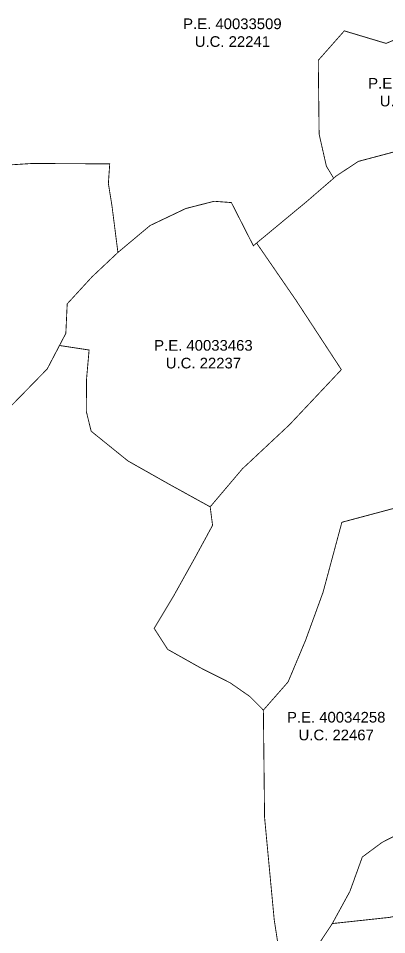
# Model space of a CAD drawing. Header units: metres. Extents: x 561401 to 594056, y 8460144 to 8508504.
# Drawn here: x 586646.1 to 586732.5, y 8501493.3 to 8501708.5 of the extents above; entities that cross this region are included whole.
import ezdxf

# ---------------------------------------------------------------- set-up
doc = ezdxf.new("R2010")
doc.units = ezdxf.units.M
for name, color, linetype in [('1.2. AFECTADOS BASE GRAFICA GORE', 76, 'Continuous'), ('1.2. AFECTADOS BASE GRAFICA SUNARP', 150, 'Continuous'), ('1.2. BASE GRAFICA SUNARP', 150, 'Continuous'), ('1.3 ETIQUETA P.E. Y U.C.', 1, 'Continuous')]:
    doc.layers.add(name, color=color, linetype=linetype)
doc.styles.add('Arial', font='arial.ttf', dxfattribs={"height": 1})

msp = doc.modelspace()

# ---------------------------------------------------------------- linework, layer by layer
at = {"layer": '1.2. AFECTADOS BASE GRAFICA GORE', "color": 64, "linetype": 'Continuous', "lineweight": -3, "const_width": 0.2}
msp.add_lwpolyline([(586719.78, 8501495.94), (586733.11, 8501497.38), (586751.91, 8501501.04), (586770.99, 8501504.99), (586784.57, 8501508.31), (586791.25, 8501514.42), (586798.22, 8501521.32), (586801.7, 8501524.19), (586803.73, 8501526.22), (586806.62, 8501527.36), (586814.42, 8501527.61), (586812.44, 8501535.98), (586809.98, 8501543.2), (586796.85, 8501537.5), (586778.91, 8501530.09), (586761.56, 8501525.26), (586745.66, 8501522.16), (586745.64, 8501522.2), (586731.48, 8501515.01), (586726.83, 8501511.57), (586723.91, 8501503.49), (586719.78, 8501495.94)], close=True, dxfattribs=at)
at = {"layer": '1.2. AFECTADOS BASE GRAFICA SUNARP', "color": 64, "linetype": 'Continuous', "lineweight": -3, "const_width": 0.2}
for points in [[(586632.31, 8501673.3), (586649.37, 8501674.38), (586667.56, 8501674.29), (586667.24, 8501669.68), (586668.08, 8501664.47), (586669.48, 8501653.49), (586677.02, 8501659.81), (586685.42, 8501663.81), (586692.06, 8501665.51), (586696.1, 8501665.2), (586701.26, 8501655.07), (586702.02, 8501655.7), (586713.72, 8501665.4), (586720.1, 8501670.91), (586718.39, 8501673.76), (586716.69, 8501681.27), (586716.49, 8501698.6), (586722.6, 8501705.51), (586732.39, 8501702.57), (586735.87, 8501704)], [(586742.96, 8501679.41), (586725.9, 8501674.87), (586720.69, 8501671.43), (586720.1, 8501670.91), (586713.72, 8501665.4), (586702.02, 8501655.7), (586711.31, 8501642.19), (586721.91, 8501625.98), (586709.72, 8501613.03), (586698.68, 8501602.69), (586691.13, 8501593.77), (586691.13, 8501593.77), (586691.69, 8501589.43), (586687.62, 8501581.94), (586682.65, 8501573.02), (586677.99, 8501565.24), (586681.15, 8501560.31), (586688.92, 8501555.94), (586695.85, 8501552.44), (586700.44, 8501549.24), (586703.61, 8501546.05), (586709.41, 8501552.67), (586713.52, 8501562.47), (586717.61, 8501573.71), (586722.03, 8501590.15), (586737.92, 8501594.4)]]:
    msp.add_lwpolyline(points, dxfattribs=at)
msp.add_lwpolyline([(586708.49, 8501481.63), (586727.49, 8501470.26), (586747.55, 8501462.51), (586757.81, 8501469.53), (586776.1, 8501488.52), (586792.29, 8501490.16), (586818.28, 8501490.32), (586827.81, 8501489.7), (586829.57, 8501494.6), (586828.44, 8501500.38), (586825.27, 8501500.68), (586802.18, 8501504.26), (586784.57, 8501508.31), (586770.99, 8501504.99), (586751.91, 8501501.04), (586733.11, 8501497.38), (586719.78, 8501495.94), (586715.46, 8501489.39), (586708.49, 8501481.63)], close=True, dxfattribs=at)
at = {"layer": '1.2. BASE GRAFICA SUNARP', "color": 64, "linetype": 'Continuous', "lineweight": -3, "const_width": 0.2}
for points in [[(586720.1, 8501670.91), (586720.69, 8501671.43), (586725.9, 8501674.87), (586742.96, 8501679.41), (586755.1, 8501681.08), (586765.51, 8501680.45), (586766.97, 8501683.05), (586764.71, 8501694.32), (586763.58, 8501701.26), (586748.29, 8501705.96), (586738.77, 8501706.87), (586735.87, 8501704), (586732.39, 8501702.57), (586722.6, 8501705.51), (586716.49, 8501698.6), (586716.69, 8501681.27), (586718.39, 8501673.76), (586720.1, 8501670.91)], [(586655.77, 8501631.65), (586662.72, 8501630.59), (586662.11, 8501623.66), (586662.07, 8501616.15), (586663.2, 8501611.53), (586671.83, 8501604.55), (586681.63, 8501599.01), (586691.13, 8501593.77), (586698.68, 8501602.69), (586709.72, 8501613.03), (586721.91, 8501625.98), (586711.31, 8501642.19), (586702.02, 8501655.7), (586701.26, 8501655.07), (586696.1, 8501665.2), (586692.06, 8501665.51), (586685.42, 8501663.81), (586677.02, 8501659.81), (586669.48, 8501653.49), (586663.38, 8501647.74), (586657.58, 8501641.42), (586657.26, 8501634.49), (586655.77, 8501631.65)]]:
    msp.add_lwpolyline(points, close=True, dxfattribs=at)
for points in [[(586644.47, 8501617.51), (586652.89, 8501626.14), (586655.77, 8501631.65), (586657.26, 8501634.49), (586657.58, 8501641.42), (586663.38, 8501647.74), (586669.48, 8501653.49), (586668.08, 8501664.47), (586667.24, 8501669.68), (586667.56, 8501674.29), (586649.37, 8501674.38), (586632.31, 8501673.3)], [(586737.92, 8501594.4), (586722.03, 8501590.15), (586717.61, 8501573.71), (586713.52, 8501562.47), (586709.41, 8501552.67), (586703.61, 8501546.05), (586703.61, 8501546.05), (586703.89, 8501520.87), (586706.15, 8501496.87), (586708.49, 8501481.63)], [(586715.46, 8501489.39), (586719.78, 8501495.94), (586723.91, 8501503.49), (586726.83, 8501511.57), (586731.48, 8501515.01), (586745.64, 8501522.2)]]:
    msp.add_lwpolyline(points, dxfattribs=at)

# ---------------------------------------------------------------- texts
at = {"layer": '1.3 ETIQUETA P.E. Y U.C.', "color": 1, "char_height": 2.5, "attachment_point": 5, "style": 'Arial'}
for s, insert in [('P.E. 40033509\\PU.C. 22241', (586696.34, 8501705.07)), ('P.E. 40033461\\PU.C. 22240', (586739.75, 8501691.1)), ('P.E. 40033463\\PU.C. 22237', (586689.54, 8501629.58)), ('P.E. 40034258\\PU.C. 22467', (586720.7, 8501542.28))]:
    msp.add_mtext(s, dxfattribs=dict(at, insert=insert))

doc.saveas('drawing.dxf')
